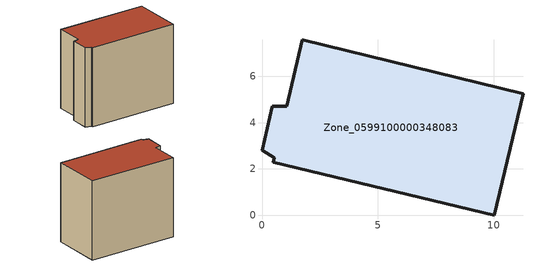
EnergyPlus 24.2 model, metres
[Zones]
Zone_0599100000348083
 floor ground (C_G): 11.27,5.25 10.02,0 0.49,2.28 0.54,2.48 0,2.8 0.45,4.7 1.07,4.71 1.74,7.57 z0
 wall outside (C_F): 1.07,4.71 0.45,4.7 0,2.8 0.54,2.48 0.49,2.28 10.02,0 11.27,5.25 1.74,7.57 1.07,4.71 z0:8.61
 roof outside (C_R): 11.27,5.25 1.74,7.57 1.07,4.71 0.45,4.7 0,2.8 0.54,2.48 0.49,2.28 10.02,0 z8.61
[BUILDING]
Pand.0599100000348083: North Axis=0; Terrain=City; Loads Convergence Tolerance Value=0.04; Temperature Convergence Tolerance Value=0.4; Solar Distribution=FullExterior; Maximum Number of Warmup Days=25; Minimum Number of Warmup Days=1
[Site:Location]
Rotterdam.The.Hague.AP_ZH_NLD Design_Conditions: Latitude=51.96; Longitude=4.45; Time Zone=1; Elevation=-4.5
[SITE:GROUNDTEMPERATURE:BUILDINGSURFACE]
18, 18, 18, 18, 18, 18, 18, 18, 18, 18, 18, 18
[MATERIAL] Thermal Absorptance=0.9; Solar Absorptance=0.7; Visible Absorptance=0.7
Name | Roughness | Thickness | Conductivity | Density | Specific Heat
G.TI.1992-2005 | MediumSmooth | 0.15 | 0.06 | 540 | 1210
F.TI.1992-2005 | Rough | 0.3 | 0.12 | 1920 | 840
R.TI.1992-2005 | MediumRough | 0.2 | 0.08 | 1500 | 1000
[CONSTRUCTION]
C_G: G.TI.1992-2005
C_F: F.TI.1992-2005
C_R: R.TI.1992-2005
[ZONE]
Zone_0599100000348083: Type=1; Multiplier=1; Ceiling Height=Autocalculate; Volume=Autocalculate; Floor Area=autocalculate; Part of Total Floor Area=Yes
[ZONEINFILTRATION:DESIGNFLOWRATE]
Infil_Zone_0599100000348083: Zone or ZoneList or Space or SpaceList=Zone_0599100000348083; Schedule=AlwaysOn; Design Flow Rate Calculation Method=Flow/Area; Flow Rate per Floor Area=0.0015; Constant Term Coefficient=1; Temperature Term Coefficient=0; Velocity Term Coefficient=0; Velocity Squared Term Coefficient=0
[HVACTEMPLATE:ZONE:IDEALLOADSAIRSYSTEM]
Zone_0599100000348083: Maximum Heating Supply Air Temperature=50; Minimum Cooling Supply Air Temperature=13; Maximum Heating Supply Air Humidity Ratio=0.0156; Minimum Cooling Supply Air Humidity Ratio=0.0077; Heating Limit=NoLimit; Cooling Limit=NoLimit; Dehumidification Control Type=ConstantSensibleHeatRatio; Cooling Sensible Heat Ratio=0.7; Dehumidification Setpoint=60; Humidification Control Type=None; Humidification Setpoint=30; Outdoor Air Method=None; Outdoor Air Flow Rate per Person=0.00944; Outdoor Air Flow Rate per Zone Floor Area=0; Outdoor Air Flow Rate per Zone=0; Demand Controlled Ventilation Type=None; Outdoor Air Economizer Type=NoEconomizer; Heat Recovery Type=None; Sensible Heat Recovery Effectiveness=0.7; Latent Heat Recovery Effectiveness=0.65
[ZONECONTROL:THERMOSTAT]
ThermostatControl_Zone_0599100000348083: Zone or ZoneList=Zone_0599100000348083; Control Type Schedule=DualSetpointControlType; Control 1=Thermostat_Zone_0599100000348083; Temperature Difference Between Cutout And Setpoint=0
[THERMOSTATSETPOINT:DUALSETPOINT]
Thermostat_Zone_0599100000348083: Heating Setpoint Temperature Schedule=HeatingSetpoint_Zone_0599100000348083; Cooling Setpoint Temperature Schedule=CoolingSetpoint_Zone_0599100000348083
[SCHEDULE:COMPACT]
HeatingSetpoint_Zone_0599100000348083: Through: 12/31, For: AllDays, Until: 24:00, 21
CoolingSetpoint_Zone_0599100000348083: Through: 12/31, For: AllDays, Until: 24:00, 24
DualSetpointControlType: Through: 12/31, For: AllDays, Until: 24:00, 4
AlwaysOn: Through: 12/31, For: AllDays, Until: 24:00, 1
